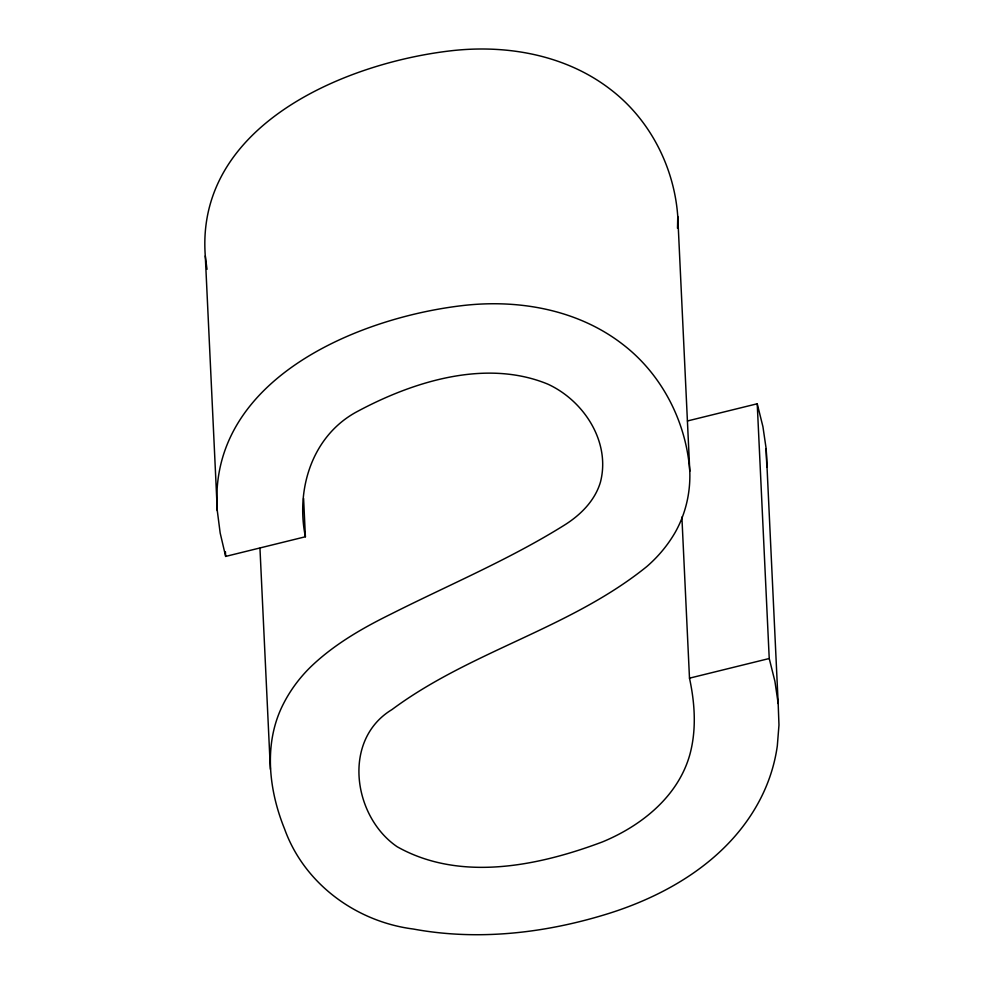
<?xml version="1.0" encoding="UTF-8"?>
<svg xmlns="http://www.w3.org/2000/svg" width="984" height="984" viewBox="0 0 984 984"><rect width="100%" height="100%" fill="white"/><g stroke="black" fill="none" stroke-linecap="round" stroke-linejoin="round"><path stroke-width="1.48" d="M687.447 420.967L757.225 403.772L762.92 426.626L766.167 448.79L778.172 703.548L778.971 725.011L777.323 745.798A190.859 175.423 -2.7 0 1 757.68 803.989C726.204 860.545 667.312 895.379 607.005 914.025C544.669 933.25 477.855 940.962 413.317 929.031C356.196 921.725 304.277 883.816 284.585 828.983C268.521 789.377 263.331 742.539 283.638 703.412A151.93 139.642 -2.7 0 1 310.895 666.697C334.154 644.372 362.407 628.136 391.165 613.991C448.962 584.84 509.072 559.65 564.115 525.308C580.289 515.247 594.828 500.918 600.412 482.246C610.892 442.05 583.906 400.636 547.719 384.092C485.296 358.434 411.669 381.94 355.384 412.554C311.719 437.031 295.79 489.847 305.397 536.76L225.656 556.415L220.17 532.996L217.292 510.684L205.287 255.938C195.521 126.542 342.53 63.763 449.331 50.983C505.321 44.182 565.21 54.378 610.609 89.507C649.957 119.544 674.335 167.317 677.767 216.48L689.784 471.225C690.584 492.504 685.676 513.832 675.184 532.393A142.25 130.749 -2.7 0 1 646.869 566.501C570.388 628.333 470.623 651.125 391.976 709.575C341.706 739.931 353.096 816.708 397.155 846.732C460.229 882.267 538.383 865.981 602.491 841.898C641.359 825.822 678.124 796.56 689.846 754.593C696.647 729.648 694.901 703.216 689.489 678.173L681.887 517.043M677.496 228.313L677.767 216.48M689.489 678.173L769.23 658.517L757.225 403.772M769.23 658.517L774.925 681.383L778.172 703.548M205.287 255.938L207.009 269.321M689.784 471.225C686.352 422.074 661.961 374.301 622.614 344.252C577.227 309.124 517.338 298.927 461.336 305.729C354.548 318.521 207.538 381.288 217.292 510.684M303.589 498.396L305.397 536.76M259.96 548.285L270.379 769.267M225.434 551.803L225.656 556.415M766.167 448.79L766.844 467.203"/></g></svg>
